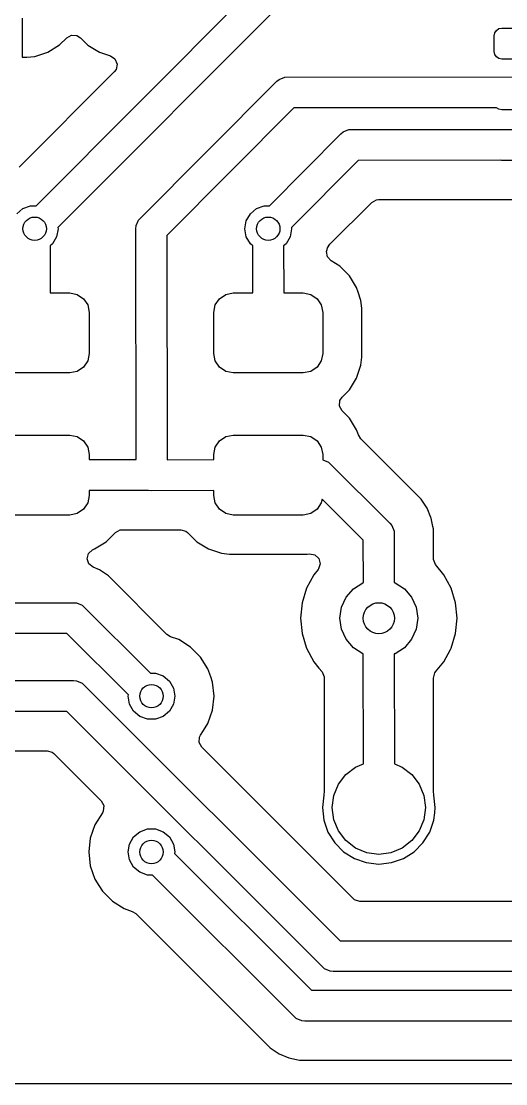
# Model space of a CAD drawing. Extents: x 123.7 to 187.7, y -113.5 to -73.6.
# Drawn here: x 146 to 152.23, y -113.51 to -99.88 of the extents above; entities that cross this region are included whole.
import ezdxf

# ---------------------------------------------------------------- set-up
doc = ezdxf.new("R2010")
doc.units = 0
doc.layers.add('BLACK', color=7, linetype='CONTINUOUS')

msp = doc.modelspace()

# ---------------------------------------------------------------- linework, layer by layer
at = {"layer": 'BLACK', "linetype": 'CONTINUOUS'}
for p, q in [((146.195264, -102.244558), (149.711079, -98.723579)), ((149.930137, -99.0649), (146.474893, -102.525219)), ((146.015, -99.84), (146.015, -100.339999)), ((146.495842, -100.182317), (146.589464, -100.088695)), ((146.589464, -100.088695), (146.650787, -100.05521)), ((146.650787, -100.05521), (146.720479, -100.060194)), ((146.720479, -100.060194), (146.764827, -100.088695)), ((146.764827, -100.088695), (146.858844, -100.182712)), ((152.0775, -100.065), (152.085112, -100.026732)), ((152.0775, -100.265), (152.0775, -100.065)), ((152.085112, -100.026732), (152.106789, -99.994289)), ((152.106789, -99.994289), (152.139232, -99.972612)), ((152.139232, -99.972612), (152.1775, -99.965)), ((152.1775, -99.965), (153.4525, -99.965)), ((146.346624, -100.274356), (146.495842, -100.182317)), ((146.858844, -100.182712), (147.008166, -100.274814)), ((146.015, -100.339999), (146.077472, -100.339999)), ((146.077472, -100.339999), (146.077486, -100.339998)), ((146.077486, -100.339998), (146.180197, -100.329505)), ((146.180197, -100.329505), (146.346619, -100.274358)), ((146.346619, -100.274358), (146.346624, -100.274356)), ((147.008166, -100.274814), (147.150724, -100.322053)), ((147.150724, -100.322053), (147.208169, -100.361826)), ((147.208169, -100.361826), (147.234992, -100.426342)), ((152.085112, -100.303268), (152.0775, -100.265)), ((152.106789, -100.335711), (152.085112, -100.303268)), ((152.139232, -100.357388), (152.106789, -100.335711)), ((152.1775, -100.365), (152.139232, -100.357388)), ((152.815, -100.365), (152.1775, -100.365)), ((147.222677, -100.495117), (147.199401, -100.52744)), ((147.234992, -100.426342), (147.222677, -100.495117)), ((147.199401, -100.52744), (145.978209, -101.748632)), ((149.286079, -100.648578), (149.316386, -100.623706)), ((149.316386, -100.623706), (149.388482, -100.593843)), ((149.388482, -100.593843), (152.79, -100.59)), ((147.511206, -102.428886), (149.286079, -100.648578)), ((149.505266, -100.989912), (147.873807, -102.626366)), ((152.108674, -100.98697), (149.505266, -100.989912)), ((152.139232, -101.007388), (152.108674, -100.98697)), ((152.1775, -101.015), (152.139232, -101.007388)), ((153.4525, -101.015), (152.1775, -101.015)), ((150.111079, -101.323578), (150.141386, -101.298706)), ((150.141386, -101.298706), (150.213482, -101.268843)), ((150.213482, -101.268843), (152.17273, -101.265948)), ((152.17273, -101.265948), (152.1775, -101.265)), ((152.1775, -101.265), (153.4525, -101.265)), ((149.194628, -102.244558), (150.111079, -101.323578)), ((150.330459, -101.664884), (149.474812, -102.524759)), ((152.163309, -101.662177), (150.330459, -101.664884)), ((152.1775, -101.665), (152.163309, -101.662177)), ((153.4525, -101.665), (152.1775, -101.665)), ((146.0275, -102.280192), (146.125406, -102.244558)), ((146.125406, -102.244558), (146.195264, -102.244558)), ((149.0275, -102.280192), (149.125406, -102.244558)), ((149.125406, -102.244558), (149.194628, -102.244558)), ((149.968865, -102.73929), (150.506338, -102.201819)), ((150.506338, -102.201819), (150.567661, -102.168334)), ((150.567661, -102.168334), (150.594019, -102.1655)), ((150.594019, -102.1655), (152.682058, -102.1655)), ((145.947687, -102.347164), (146.0275, -102.280192)), ((148.895592, -102.437394), (148.947687, -102.347164)), ((148.947687, -102.347164), (149.0275, -102.280192)), ((146.4775, -102.54), (146.459408, -102.642606)), ((146.474893, -102.525219), (146.4775, -102.54)), ((147.4775, -102.54), (147.481343, -102.500982)), ((147.481056, -105.50299), (147.4775, -102.54)), ((147.481343, -102.500982), (147.511206, -102.428886)), ((148.8775, -102.54), (148.895592, -102.437394)), ((148.895592, -102.642606), (148.8775, -102.54)), ((149.4775, -102.54), (149.459408, -102.642606)), ((149.474812, -102.524759), (149.4775, -102.54)), ((146.459408, -102.642606), (146.407313, -102.732836)), ((147.873807, -102.626366), (147.877263, -105.505746)), ((148.947687, -102.732836), (148.895592, -102.642606)), ((149.459408, -102.642606), (149.407313, -102.732836)), ((146.407313, -102.732836), (146.374381, -102.760469)), ((146.374381, -102.760469), (146.376069, -103.365)), ((148.978109, -102.758363), (148.947687, -102.732836)), ((148.979803, -103.365), (148.978109, -102.758363)), ((149.407313, -102.732836), (149.374381, -102.760469)), ((149.374381, -102.760469), (149.376069, -103.365)), ((149.926252, -102.832322), (149.932251, -102.806751)), ((149.932251, -102.806751), (149.939508, -102.786009)), ((149.939508, -102.786009), (149.968865, -102.73929)), ((149.937475, -102.901285), (149.926252, -102.832322)), ((149.984198, -102.953232), (149.937475, -102.901285)), ((150.096156, -103.022288), (149.984198, -102.953232)), ((150.220212, -103.146344), (150.096156, -103.022288)), ((150.312314, -103.295666), (150.220212, -103.146344)), ((146.376069, -103.365), (146.6275, -103.365)), ((146.6275, -103.365), (146.723171, -103.38403)), ((148.631829, -103.38403), (148.7275, -103.365)), ((148.7275, -103.365), (148.979803, -103.365)), ((149.376069, -103.365), (149.6275, -103.365)), ((149.6275, -103.365), (149.723171, -103.38403)), ((150.331853, -103.354631), (150.312314, -103.295666)), ((150.367498, -103.4622), (150.331853, -103.354631)), ((146.723171, -103.38403), (146.804277, -103.438223)), ((146.804277, -103.438223), (146.85847, -103.519329)), ((148.49653, -103.519329), (148.550723, -103.438223)), ((148.550723, -103.438223), (148.631829, -103.38403)), ((149.723171, -103.38403), (149.804277, -103.438223)), ((149.804277, -103.438223), (149.85847, -103.519329)), ((150.367499, -103.462203), (150.367498, -103.4622)), ((150.377643, -103.56151), (150.367499, -103.462203)), ((146.85847, -103.519329), (146.8775, -103.615)), ((146.8775, -103.615), (146.8775, -104.14)), ((148.4775, -103.615), (148.49653, -103.519329)), ((148.4775, -104.14), (148.4775, -103.615)), ((149.85847, -103.519329), (149.8775, -103.615)), ((149.8775, -103.615), (149.8775, -104.14)), ((150.377999, -103.564992), (150.377643, -103.56151)), ((150.378, -104.190009), (150.377999, -103.564992)), ((146.8775, -104.14), (146.85847, -104.235671)), ((148.49653, -104.235671), (148.4775, -104.14)), ((149.8775, -104.14), (149.85847, -104.235671)), ((146.804277, -104.316777), (146.723171, -104.37097)), ((146.85847, -104.235671), (146.804277, -104.316777)), ((148.550723, -104.316777), (148.49653, -104.235671)), ((148.631829, -104.37097), (148.550723, -104.316777)), ((149.804277, -104.316777), (149.723171, -104.37097)), ((149.85847, -104.235671), (149.804277, -104.316777)), ((150.312314, -104.459334), (150.367499, -104.292797)), ((150.367499, -104.292797), (150.378, -104.190009)), ((146.6275, -104.39), (145.7275, -104.39)), ((146.723171, -104.37097), (146.6275, -104.39)), ((148.7275, -104.39), (148.631829, -104.37097)), ((149.6275, -104.39), (148.7275, -104.39)), ((149.723171, -104.37097), (149.6275, -104.39)), ((150.220212, -104.608656), (150.312314, -104.459334)), ((150.098048, -104.746666), (150.126549, -104.702319)), ((150.126549, -104.702319), (150.164138, -104.66473)), ((150.164138, -104.66473), (150.220212, -104.608656)), ((150.093064, -104.816358), (150.098048, -104.746666)), ((150.126549, -104.877681), (150.093064, -104.816358)), ((150.220212, -104.971344), (150.126549, -104.877681)), ((150.312314, -105.120666), (150.220212, -104.971344)), ((150.334535, -105.187726), (150.312314, -105.120666)), ((145.7275, -105.19), (146.6275, -105.19)), ((146.6275, -105.19), (146.723171, -105.20903)), ((146.723171, -105.20903), (146.804277, -105.263223)), ((146.804277, -105.263223), (146.85847, -105.344329)), ((148.49653, -105.344329), (148.550723, -105.263223)), ((148.550723, -105.263223), (148.631829, -105.20903)), ((148.631829, -105.20903), (148.7275, -105.19)), ((148.7275, -105.19), (149.6275, -105.19)), ((149.6275, -105.19), (149.723171, -105.20903)), ((149.723171, -105.20903), (149.804277, -105.263223)), ((149.804277, -105.263223), (149.85847, -105.344329)), ((150.36456, -105.236403), (150.334535, -105.187726)), ((151.141611, -106.013453), (150.36456, -105.236403)), ((146.85847, -105.344329), (146.8775, -105.44)), ((148.4775, -105.44), (148.49653, -105.344329)), ((149.85847, -105.344329), (149.8775, -105.44)), ((146.8775, -105.44), (146.8775, -105.504497)), ((146.8775, -105.504497), (147.481056, -105.50299)), ((147.877263, -105.505746), (148.4775, -105.504247)), ((148.4775, -105.504247), (148.4775, -105.44)), ((149.8775, -105.44), (149.8775, -105.506193)), ((149.8775, -105.506193), (149.879018, -105.506343)), ((149.879018, -105.506343), (149.951114, -105.536206)), ((149.951114, -105.536206), (150.738922, -106.318579)), ((147.640411, -105.898847), (146.8775, -105.900752)), ((146.8775, -105.900752), (146.8775, -105.965)), ((147.6775, -105.9025), (147.640411, -105.898847)), ((148.4775, -105.900502), (147.6775, -105.9025)), ((148.4775, -105.965), (148.4775, -105.900502)), ((146.85847, -106.060671), (146.804277, -106.141777)), ((146.8775, -105.965), (146.85847, -106.060671)), ((148.49653, -106.060671), (148.4775, -105.965)), ((148.550723, -106.141777), (148.49653, -106.060671)), ((149.85847, -106.060671), (149.804277, -106.141777)), ((149.868097, -106.01227), (149.85847, -106.060671)), ((150.397768, -106.538288), (149.868097, -106.01227)), ((151.141612, -106.013454), (151.141611, -106.013453)), ((151.218277, -106.128192), (151.141612, -106.013454)), ((146.6275, -106.215), (145.7275, -106.215)), ((146.723171, -106.19597), (146.6275, -106.215)), ((146.804277, -106.141777), (146.723171, -106.19597)), ((148.631829, -106.19597), (148.550723, -106.141777)), ((148.7275, -106.215), (148.631829, -106.19597)), ((149.6275, -106.215), (148.7275, -106.215)), ((149.723171, -106.19597), (149.6275, -106.215)), ((149.804277, -106.141777), (149.723171, -106.19597)), ((151.267327, -106.246611), (151.218277, -106.128192)), ((150.738922, -106.318579), (150.763794, -106.348886)), ((150.763794, -106.348886), (150.793657, -106.420982)), ((151.27108, -106.255672), (151.267327, -106.246611)), ((151.271081, -106.255679), (151.27108, -106.255672)), ((151.292544, -106.363578), (151.271081, -106.255679)), ((151.292544, -106.363581), (151.292544, -106.363578)), ((151.298, -106.391006), (151.292544, -106.363581)), ((147.096156, -106.557712), (147.214549, -106.439319)), ((147.214549, -106.439319), (147.275872, -106.405834)), ((147.275872, -106.405834), (147.30223, -106.403)), ((147.30223, -106.403), (147.608507, -106.403)), ((147.608507, -106.403), (147.746493, -106.403)), ((147.746493, -106.403), (148.05277, -106.403)), ((148.05277, -106.403), (148.119809, -106.422685)), ((148.119809, -106.422685), (148.140451, -106.439319)), ((148.140451, -106.439319), (148.258844, -106.557712)), ((150.793657, -106.420982), (150.795928, -107.082459)), ((151.298, -106.772096), (151.298, -106.391006)), ((146.946834, -106.649814), (147.096156, -106.557712)), ((148.258844, -106.557712), (148.408166, -106.649814)), ((150.399637, -107.082293), (150.397768, -106.538288)), ((146.8515, -106.775398), (146.868779, -106.707698)), ((146.873565, -106.841692), (146.8515, -106.775398)), ((146.868779, -106.707698), (146.919916, -106.660087)), ((146.919916, -106.660087), (146.936404, -106.65327)), ((146.936404, -106.65327), (146.946834, -106.649814)), ((148.408166, -106.649814), (148.574703, -106.704999)), ((148.574703, -106.704999), (148.677491, -106.7155)), ((148.677491, -106.7155), (149.677508, -106.715499)), ((149.677508, -106.715499), (149.70818, -106.712365)), ((149.70818, -106.712365), (149.776871, -106.725133)), ((149.776871, -106.725133), (149.827756, -106.773013)), ((149.827756, -106.773013), (149.844678, -106.840802)), ((151.298834, -106.786451), (151.298, -106.772096)), ((146.927969, -106.885532), (146.873565, -106.841692)), ((147.009307, -106.919223), (146.927969, -106.885532)), ((149.822264, -106.906979), (149.816636, -106.914387)), ((149.844678, -106.840802), (149.822264, -106.906979)), ((151.326147, -106.850761), (151.298834, -106.786451)), ((151.433409, -106.98146), (151.326147, -106.850761)), ((147.009308, -106.919223), (147.009307, -106.919223)), ((147.009311, -106.919225), (147.009308, -106.919223)), ((147.085799, -106.970332), (147.009311, -106.919225)), ((147.124045, -106.995887), (147.085799, -106.970332)), ((147.124046, -106.995888), (147.124045, -106.995887)), ((147.876787, -107.74863), (147.124046, -106.995888)), ((149.761586, -106.981467), (149.668688, -107.155266)), ((149.76159, -106.981461), (149.761586, -106.981467)), ((149.816636, -106.914387), (149.76159, -106.981461)), ((151.433413, -106.981467), (151.433409, -106.98146)), ((151.526311, -107.155266), (151.433413, -106.981467)), ((149.668688, -107.155266), (149.611475, -107.34387)), ((150.176873, -107.26968), (150.27007, -107.162125)), ((150.27007, -107.162125), (150.389792, -107.085184)), ((150.389792, -107.085184), (150.399637, -107.082293)), ((150.795928, -107.082459), (150.805208, -107.085184)), ((150.805208, -107.085184), (150.92493, -107.162125)), ((150.92493, -107.162125), (151.018127, -107.26968)), ((151.526311, -107.155269), (151.526311, -107.155266)), ((151.526314, -107.155273), (151.526311, -107.155269)), ((151.583524, -107.343868), (151.526314, -107.155273)), ((150.117754, -107.399134), (150.176873, -107.26968)), ((151.018127, -107.26968), (151.077246, -107.399134)), ((137.263975, -107.343792), (146.6775, -107.34)), ((146.6775, -107.34), (146.716518, -107.343843)), ((146.716518, -107.343843), (146.788614, -107.373706)), ((146.788614, -107.373706), (147.664084, -108.244558)), ((149.611475, -107.34387), (149.592159, -107.54)), ((150.0975, -107.54), (150.117754, -107.399134)), ((151.077246, -107.399134), (151.0975, -107.54)), ((151.602841, -107.54), (151.583524, -107.343868)), ((149.592159, -107.54), (149.611475, -107.736129)), ((150.117754, -107.680866), (150.0975, -107.54)), ((151.0975, -107.54), (151.077246, -107.680866)), ((151.583524, -107.736132), (151.602841, -107.54)), ((150.176873, -107.81032), (150.117754, -107.680866)), ((151.077246, -107.680866), (151.018127, -107.81032)), ((146.591155, -107.736207), (137.1775, -107.74)), ((147.380739, -108.521626), (146.591155, -107.736207)), ((147.923513, -107.77799), (147.876787, -107.74863)), ((148.027019, -107.814209), (147.923513, -107.77799)), ((148.027022, -107.814211), (148.027019, -107.814209)), ((148.179762, -107.910184), (148.027022, -107.814211)), ((149.611475, -107.736129), (149.611476, -107.736132)), ((149.611476, -107.736132), (149.664274, -107.910184)), ((150.27007, -107.917875), (150.176873, -107.81032)), ((151.018127, -107.81032), (150.92493, -107.917875)), ((151.526314, -107.924727), (151.583524, -107.736132)), ((148.307316, -108.037738), (148.179762, -107.910184)), ((149.664274, -107.910184), (149.668688, -107.924733)), ((149.668688, -107.924733), (149.761586, -108.098532)), ((150.389792, -107.994816), (150.27007, -107.917875)), ((150.398211, -107.997288), (150.389792, -107.994816)), ((150.400407, -109.407759), (150.398211, -107.997288)), ((150.805208, -107.994816), (150.79443, -107.99798)), ((150.79443, -107.99798), (150.796626, -109.408601)), ((150.92493, -107.917875), (150.805208, -107.994816)), ((151.43341, -108.098538), (151.518151, -107.939999)), ((151.518151, -107.939999), (151.526311, -107.924733)), ((151.526311, -107.924732), (151.526314, -107.924727)), ((151.526311, -107.924733), (151.526311, -107.924732)), ((148.403289, -108.190478), (148.307316, -108.037738)), ((149.761586, -108.098532), (149.76159, -108.098539)), ((149.76159, -108.098539), (149.827689, -108.179079)), ((151.326142, -108.229242), (151.43341, -108.098538)), ((147.664084, -108.244558), (147.729594, -108.244558)), ((147.729594, -108.244558), (147.8275, -108.280192)), ((148.439354, -108.293546), (148.403289, -108.190478)), ((149.827689, -108.179079), (149.868853, -108.229238)), ((149.868853, -108.229238), (149.896166, -108.293546)), ((151.298, -108.307902), (151.317685, -108.240863)), ((151.317685, -108.240863), (151.326142, -108.229242)), ((133.263955, -108.343807), (146.6775, -108.34)), ((146.6775, -108.34), (146.716518, -108.343843)), ((146.716518, -108.343843), (146.788614, -108.373706)), ((146.788614, -108.373706), (150.099061, -111.678806)), ((147.8275, -108.280192), (147.907313, -108.347164)), ((147.907313, -108.347164), (147.959408, -108.437394)), ((148.462868, -108.360745), (148.439354, -108.293546)), ((148.462869, -108.36075), (148.462868, -108.360745)), ((148.483065, -108.539996), (148.462869, -108.36075)), ((149.896166, -108.293546), (149.897, -108.307902)), ((149.897, -108.307902), (149.897, -109.769357)), ((151.298, -109.769357), (151.298, -108.307902)), ((147.3775, -108.54), (147.380739, -108.521626)), ((147.395592, -108.642606), (147.3775, -108.54)), ((147.959408, -108.437394), (147.9775, -108.54)), ((147.9775, -108.54), (147.959408, -108.642606)), ((148.462869, -108.719249), (148.483065, -108.540003)), ((148.483065, -108.540003), (148.483065, -108.539996)), ((147.447687, -108.732836), (147.395592, -108.642606)), ((147.959408, -108.642606), (147.907313, -108.732836)), ((146.590939, -108.736192), (133.1775, -108.74)), ((149.901386, -112.041294), (146.590939, -108.736192)), ((147.5275, -108.799808), (147.447687, -108.732836)), ((147.625406, -108.835442), (147.5275, -108.799808)), ((147.8275, -108.799808), (147.729594, -108.835442)), ((147.907313, -108.732836), (147.8275, -108.799808)), ((148.403289, -108.889522), (148.462868, -108.719255)), ((148.462868, -108.719255), (148.462869, -108.719249)), ((147.729594, -108.835442), (147.625406, -108.835442)), ((148.345746, -108.981101), (148.403289, -108.889522)), ((148.290929, -109.134934), (148.295913, -109.065242)), ((148.295913, -109.065242), (148.307101, -109.042604)), ((148.307101, -109.042604), (148.345746, -108.981101)), ((148.324414, -109.196257), (148.290929, -109.134934)), ((150.266338, -111.138181), (148.324414, -109.196257)), ((133.108507, -109.2405), (146.335981, -109.2405)), ((146.335981, -109.2405), (146.40302, -109.260185)), ((146.40302, -109.260185), (146.423662, -109.276819)), ((146.423662, -109.276819), (147.030586, -109.883743)), ((150.173236, -109.545736), (150.2975, -109.450385)), ((150.2975, -109.450385), (150.400407, -109.407759)), ((150.796626, -109.408601), (150.8975, -109.450385)), ((150.8975, -109.450385), (151.021764, -109.545736)), ((150.077885, -109.67), (150.173236, -109.545736)), ((151.021764, -109.545736), (151.117115, -109.67)), ((149.897, -109.769357), (149.891502, -109.80172)), ((150.017945, -109.814709), (150.077885, -109.67)), ((151.117115, -109.67), (151.177055, -109.814709)), ((151.303497, -109.80172), (151.298, -109.769357)), ((147.030586, -109.883743), (147.064071, -109.945066)), ((149.890618, -109.808664), (149.872441, -109.969997)), ((149.892169, -109.801873), (149.890618, -109.808664)), ((149.891502, -109.80172), (149.892169, -109.801873)), ((149.9975, -109.97), (150.017945, -109.814709)), ((151.177055, -109.814709), (151.1975, -109.97)), ((151.302831, -109.801873), (151.303497, -109.80172)), ((151.304381, -109.808664), (151.302831, -109.801873)), ((151.322559, -109.969997), (151.304381, -109.808664)), ((147.047899, -110.037396), (146.951711, -110.190476)), ((147.059087, -110.014758), (147.047899, -110.037396)), ((147.064071, -109.945066), (147.059087, -110.014758)), ((149.872441, -109.969997), (149.872441, -109.970003)), ((149.872441, -109.970003), (149.890618, -110.131335)), ((150.017945, -110.125291), (149.9975, -109.97)), ((151.1975, -109.97), (151.177055, -110.125291)), ((151.30438, -110.131341), (151.314927, -110.037738)), ((151.314927, -110.037738), (151.322559, -109.970003)), ((151.322559, -109.970003), (151.322559, -109.969997)), ((149.890618, -110.131335), (149.890619, -110.131339)), ((149.890619, -110.131339), (149.944244, -110.284592)), ((150.077885, -110.27), (150.017945, -110.125291)), ((151.177055, -110.125291), (151.117115, -110.27)), ((151.250756, -110.284591), (151.30438, -110.131341)), ((146.951711, -110.190476), (146.892131, -110.360745)), ((147.447687, -110.347164), (147.5275, -110.280192)), ((147.5275, -110.280192), (147.625406, -110.244558)), ((147.625406, -110.244558), (147.729594, -110.244558)), ((147.729594, -110.244558), (147.8275, -110.280192)), ((147.8275, -110.280192), (147.907313, -110.347164)), ((149.944244, -110.284592), (150.030626, -110.422067)), ((150.173236, -110.394264), (150.077885, -110.27)), ((151.117115, -110.27), (151.021764, -110.394264)), ((151.164374, -110.422067), (151.250756, -110.284591)), ((146.89213, -110.36075), (146.871935, -110.539996)), ((146.892131, -110.360745), (146.89213, -110.36075)), ((147.3775, -110.54), (147.395592, -110.437394)), ((147.395592, -110.437394), (147.447687, -110.347164)), ((147.907313, -110.347164), (147.959408, -110.437394)), ((147.959408, -110.437394), (147.9775, -110.54)), ((150.030626, -110.422067), (150.145433, -110.536874)), ((150.2975, -110.489615), (150.173236, -110.394264)), ((151.021764, -110.394264), (150.8975, -110.489615)), ((151.049567, -110.536874), (151.164374, -110.422067)), ((146.871935, -110.539996), (146.871935, -110.540003)), ((146.871935, -110.540003), (146.89213, -110.719249)), ((147.395592, -110.642606), (147.3775, -110.54)), ((147.9775, -110.54), (147.974189, -110.558776)), ((147.974189, -110.558776), (149.734003, -112.313809)), ((150.145433, -110.536874), (150.282909, -110.623256)), ((150.442209, -110.549555), (150.2975, -110.489615)), ((150.5975, -110.57), (150.442209, -110.549555)), ((150.752791, -110.549555), (150.5975, -110.57)), ((150.8975, -110.489615), (150.752791, -110.549555)), ((150.912091, -110.623256), (151.049567, -110.536874)), ((146.89213, -110.719249), (146.892131, -110.719254)), ((146.892131, -110.719254), (146.951711, -110.889523)), ((147.447687, -110.732836), (147.395592, -110.642606)), ((150.282909, -110.623256), (150.436159, -110.67688)), ((150.436159, -110.67688), (150.43616, -110.67688)), ((150.43616, -110.67688), (150.436164, -110.676881)), ((150.436164, -110.676881), (150.597496, -110.695059)), ((150.597496, -110.695059), (150.5975, -110.695059)), ((150.5975, -110.695059), (150.597504, -110.695059)), ((150.597504, -110.695059), (150.758835, -110.676881)), ((150.758835, -110.676881), (150.758837, -110.67688)), ((150.758837, -110.67688), (150.758841, -110.67688)), ((150.758841, -110.67688), (150.912091, -110.623256)), ((147.5275, -110.799808), (147.447687, -110.732836)), ((147.625406, -110.835442), (147.5275, -110.799808)), ((147.69052, -110.835442), (147.625406, -110.835442)), ((149.536386, -112.676294), (147.69052, -110.835442)), ((146.951711, -110.889523), (147.001837, -110.969297)), ((147.001837, -110.969297), (147.047684, -111.042262)), ((147.047684, -111.042262), (147.175238, -111.169816)), ((150.28698, -111.154815), (150.266338, -111.138181)), ((147.175238, -111.169816), (147.327978, -111.265789)), ((147.327978, -111.265789), (147.431484, -111.302007)), ((150.354019, -111.1745), (150.28698, -111.154815)), ((155.097479, -111.1745), (150.354019, -111.1745)), ((147.431484, -111.302007), (147.47821, -111.331367)), ((147.47821, -111.331367), (149.200953, -113.054111)), ((150.099061, -111.678806), (163.219804, -111.675022)), ((149.973482, -112.071157), (149.901386, -112.041294)), ((150.0125, -112.075), (149.973482, -112.071157)), ((163.336518, -112.071157), (150.0125, -112.075)), ((149.734003, -112.313809), (163.854961, -112.31002)), ((149.608482, -112.706157), (149.536386, -112.676294)), ((149.6475, -112.71), (149.608482, -112.706157)), ((163.971518, -112.706157), (149.6475, -112.71)), ((149.200953, -113.054111), (149.200954, -113.054112)), ((149.200954, -113.054112), (149.315692, -113.130777)), ((149.315692, -113.130777), (149.443167, -113.183578)), ((149.443167, -113.183578), (149.443172, -113.18358)), ((149.443172, -113.18358), (149.443176, -113.18358)), ((149.443176, -113.18358), (149.443177, -113.183581)), ((149.443177, -113.183581), (149.578503, -113.2105)), ((149.578503, -113.2105), (149.578506, -113.2105)), ((149.578506, -113.2105), (164.001496, -113.2105)), ((187.528, -113.5145), (123.827, -113.5145))]:
    msp.add_line(p, q, dxfattribs=at)
at = {"layer": 'BLACK'}
for centre, radius in [((146.1775, -102.54), 0.15), ((149.1775, -102.54), 0.15), ((150.5975, -107.54), 0.2), ((147.6775, -108.54), 0.15), ((147.6775, -110.54), 0.15)]:
    msp.add_circle(centre, radius, dxfattribs=at)

doc.saveas('drawing.dxf')
